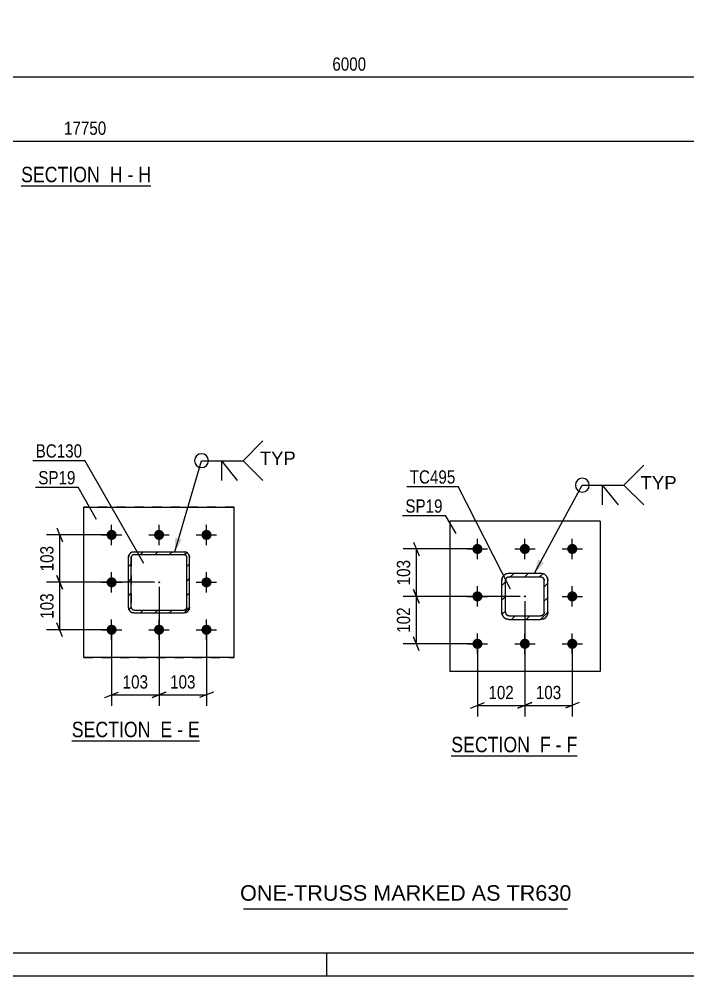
# Model space of a CAD drawing. Header units: millimetres. Extents: x -89 to 752, y -432 to 162.
# Drawn here: x 265 to 409.5, y -432.3 to -225.4 of the extents above; entities that cross this region are included whole.
import ezdxf

# ---------------------------------------------------------------- set-up
doc = ezdxf.new("R2010")
doc.units = ezdxf.units.MM
doc.linetypes.add('DXK_LINE_DOT2', pattern=[3.9198, 1.9599, -1.9599])
doc.linetypes.add('DXK_LINE_DOT3', pattern=[5.9187, 2.979, -0.9799, 0.9799, -0.9799])
doc.styles.add('Arial', font='ARIAL.TTF', dxfattribs={"height": 0.2})
doc.styles.add('Arial Narrow', font='ARIALN.TTF', dxfattribs={"height": 0.2})

# ---------------------------------------------------------------- blocks, each defined once
blk = doc.blocks.new('Unknown-761544115-1163')
at = {"color": 5, "linetype": 'Continuous'}
for p, q in [((-84.49, -427.26), (746.51, -427.26)), ((331.51, -432.26), (331.51, -427.26)), ((-89.49, -432.26), (751.51, -432.26))]:
    blk.add_line(p, q, dxfattribs=at)
blk = doc.blocks.new('Unknown-761544115-12218')
at = {"color": 7, "linetype": 'Continuous'}
blk.add_line((313.51, -417.76), (383.51, -417.76), dxfattribs=at)
at = {"color": 7, "style": 'Arial'}
blk.add_text('ONE-TRUSS MARKED AS TR630', height=3.3428, dxfattribs=at).set_placement((312.75, -416.01))
blk = doc.blocks.new('Unknown-761544115-12 - 1283')
at = {"color": 6, "linetype": 'Continuous'}
blk.add_line((358.41, -384.68), (385.63, -384.68), dxfattribs=at)
at = {"color": 0, "linetype": 'Continuous'}
for points in [[(376.52, -383.93), (376.52, -380.43), (358.41, -380.43), (358.41, -383.93)], [(379.91, -383.93), (379.91, -380.43), (377.57, -380.43), (377.57, -383.93)], [(382.24, -383.93), (382.24, -380.43), (380.96, -380.43), (380.96, -383.93)], [(385.63, -383.93), (385.63, -380.43), (383.29, -380.43), (383.29, -383.93)]]:
    blk.add_wipeout(points, dxfattribs=at)
at = {"color": 7, "linetype": 'Continuous', "style": 'Arial Narrow'}
for s, p in [('SECTION ', (358.41, -383.93)), ('F', (377.57, -383.93)), ('-', (380.96, -383.93)), ('F', (383.29, -383.93))]:
    blk.add_text(s, height=3.34, dxfattribs=at).set_placement(p)
blk = doc.blocks.new('Unknown-761544115-15 - 4217')
at = {"color": 6, "linetype": 'Continuous'}
blk.add_line((276.38, -381.42), (304.02, -381.42), dxfattribs=at)
at = {"color": 0, "linetype": 'Continuous'}
for points in [[(294.48, -380.67), (294.48, -377.17), (276.38, -377.17), (276.38, -380.67)], [(298.09, -380.67), (298.09, -377.17), (295.53, -377.17), (295.53, -380.67)], [(300.42, -380.67), (300.42, -377.17), (299.14, -377.17), (299.14, -380.67)], [(304.02, -380.67), (304.02, -377.17), (301.47, -377.17), (301.47, -380.67)]]:
    blk.add_wipeout(points, dxfattribs=at)
at = {"color": 7, "linetype": 'Continuous', "style": 'Arial Narrow'}
for s, p in [('SECTION ', (276.38, -380.67)), ('E', (295.53, -380.67)), ('E', (301.47, -380.67)), ('-', (299.14, -380.67))]:
    blk.add_text(s, height=3.34, dxfattribs=at).set_placement(p)
blk = doc.blocks.new('Unknown-761544115-20 - 5387')
at = {"color": 6, "linetype": 'Continuous'}
blk.add_line((265.43, -261.45), (293.5, -261.45), dxfattribs=at)
at = {"color": 0, "linetype": 'Continuous'}
for points in [[(283.54, -260.7), (283.54, -257.2), (265.43, -257.2), (265.43, -260.7)], [(287.36, -260.7), (287.36, -257.2), (284.59, -257.2), (284.59, -260.7)], [(289.68, -260.7), (289.68, -257.2), (288.41, -257.2), (288.41, -260.7)], [(293.5, -260.7), (293.5, -257.2), (290.73, -257.2), (290.73, -260.7)]]:
    blk.add_wipeout(points, dxfattribs=at)
at = {"color": 7, "linetype": 'Continuous', "style": 'Arial Narrow'}
for s, p in [('SECTION ', (265.43, -260.7)), ('H', (284.59, -260.7)), ('H', (290.73, -260.7)), ('-', (288.41, -260.7))]:
    blk.add_text(s, height=3.34, dxfattribs=at).set_placement(p)
blk = doc.blocks.new('Part-761544115-1351 - 1283')
at = {"color": 2, "linetype": 'Continuous'}
for p, q in [((390.56, -333.98), (358.06, -333.98)), ((358.06, -333.98), (358.06, -366.48)), ((390.56, -333.98), (390.56, -366.48)), ((390.56, -366.48), (358.06, -366.48))]:
    blk.add_line(p, q, dxfattribs=at)
blk = doc.blocks.new('Part-761544115-1317 - 1283')
at = {"linetype": 'Continuous'}
h = blk.add_hatch(dxfattribs=at)
h.set_pattern_fill('', scale=0.7, style=0, pattern_type=0)
h.set_pattern_definition([(45, (377.7074, -355.2262), (-1.57154, 1.57154), [])])
h.paths.add_polyline_path([(370.91, -355.23), (377.71, -355.23), (378.32, -355.1), (378.84, -354.76), (379.19, -354.24), (379.31, -353.63), (379.31, -346.83), (379.19, -346.21), (378.84, -345.69), (378.32, -345.35), (377.71, -345.23), (370.91, -345.23), (370.3, -345.35), (369.78, -345.69), (369.43, -346.21), (369.31, -346.83), (369.31, -353.63), (369.43, -354.24), (369.78, -354.76), (370.3, -355.1)])
h.paths.add_polyline_path([(370.17, -353.93), (370.11, -353.63), (370.11, -346.83), (370.17, -346.52), (370.34, -346.26), (370.6, -346.09), (370.91, -346.03), (377.71, -346.03), (378.01, -346.09), (378.27, -346.26), (378.45, -346.52), (378.51, -346.83), (378.51, -353.63), (378.45, -353.93), (378.27, -354.19), (378.01, -354.37), (377.71, -354.43), (370.91, -354.43), (370.6, -354.37), (370.34, -354.19)])
blk.add_hatch(color=246, dxfattribs=at).paths.add_polyline_path([(374.31, -350.33, -1), (374.31, -350.13, -1)])
at = {"color": 7, "linetype": 'DXK_LINE_DOT2'}
for p, q in [((370.3, -345.35), (370.91, -345.23)), ((370.91, -345.23), (377.71, -345.23)), ((377.71, -345.23), (378.32, -345.35)), ((369.31, -346.83), (369.43, -346.21)), ((369.31, -353.63), (369.31, -346.83)), ((370.17, -346.52), (370.11, -346.83)), ((370.11, -353.63), (370.11, -346.83)), ((370.91, -346.03), (370.6, -346.09)), ((370.91, -346.03), (377.71, -346.03)), ((378.01, -346.09), (377.71, -346.03)), ((378.51, -346.83), (378.45, -346.52)), ((378.51, -353.63), (378.51, -346.83)), ((379.19, -346.21), (379.31, -346.83)), ((379.31, -353.63), (379.31, -346.83)), ((369.43, -354.24), (369.31, -353.63)), ((370.11, -353.63), (370.17, -353.93)), ((378.45, -353.93), (378.51, -353.63)), ((379.31, -353.63), (379.19, -354.24)), ((370.91, -355.23), (370.3, -355.1)), ((370.6, -354.37), (370.91, -354.43)), ((370.91, -354.43), (377.71, -354.43)), ((370.91, -355.23), (377.71, -355.23)), ((377.71, -354.43), (378.01, -354.37)), ((378.32, -355.1), (377.71, -355.23))]:
    blk.add_line(p, q, dxfattribs=at)
at = {"color": 2, "linetype": 'Continuous'}
for p, q in [((370.91, -345.23), (370.3, -345.35)), ((370.91, -345.23), (377.71, -345.23)), ((378.32, -345.35), (377.71, -345.23)), ((369.43, -346.21), (369.31, -346.83)), ((369.31, -353.63), (369.31, -346.83)), ((370.11, -346.83), (370.17, -346.52)), ((370.11, -353.63), (370.11, -346.83)), ((370.6, -346.09), (370.91, -346.03)), ((370.91, -346.03), (377.71, -346.03)), ((377.71, -346.03), (378.01, -346.09)), ((378.45, -346.52), (378.51, -346.83)), ((378.51, -353.63), (378.51, -346.83)), ((379.31, -346.83), (379.19, -346.21)), ((379.31, -353.63), (379.31, -346.83)), ((369.31, -353.63), (369.43, -354.24)), ((370.17, -353.93), (370.11, -353.63)), ((378.51, -353.63), (378.45, -353.93)), ((379.19, -354.24), (379.31, -353.63)), ((370.3, -355.1), (370.91, -355.23)), ((370.91, -354.43), (370.6, -354.37)), ((370.91, -354.43), (377.71, -354.43)), ((370.91, -355.23), (377.71, -355.23)), ((378.01, -354.37), (377.71, -354.43)), ((377.71, -355.23), (378.32, -355.1))]:
    blk.add_line(p, q, dxfattribs=at)
at = {"color": 7, "linetype": 'DXK_LINE_DOT3'}
blk.add_line((374.31, -350.23), (374.31, -350.23), dxfattribs=at)
at = {"color": 246, "linetype": 'DXK_LINE_DOT2'}
blk.add_line((374.31, -350.23), (374.31, -350.23), dxfattribs=at)
at = {"color": 246, "linetype": 'Continuous'}
blk.add_circle((374.31, -350.23), 0.1, dxfattribs=at)
at = {"color": 7, "linetype": 'DXK_LINE_DOT2'}
for centre, radius, start, end in [((370.91, -346.83), 1.6, 112.5, 157.5), ((377.71, -346.83), 1.6, 22.5, 67.5), ((370.91, -346.83), 0.8, 112.5, 157.5), ((377.71, -346.83), 0.8, 22.5, 67.5), ((370.91, -353.63), 1.6, 202.5, 247.5), ((370.91, -353.63), 0.8, 202.5, 247.5), ((377.71, -353.63), 0.8, 292.5, 337.5), ((377.71, -353.63), 1.6, 292.5, 337.5)]:
    blk.add_arc(centre, radius, start, end, dxfattribs=at)
at = {"color": 2, "linetype": 'Continuous'}
for centre, radius, start, end in [((370.91, -346.83), 1.6, 112.5, 157.5), ((377.71, -346.83), 1.6, 22.5, 67.5), ((370.91, -346.83), 0.8, 112.5, 157.5), ((377.71, -346.83), 0.8, 22.5, 67.5), ((370.91, -353.63), 1.6, 202.5, 247.5), ((370.91, -353.63), 0.8, 202.5, 247.5), ((377.71, -353.63), 0.8, 292.5, 337.5), ((377.71, -353.63), 1.6, 292.5, 337.5)]:
    blk.add_arc(centre, radius, start, end, dxfattribs=at)
blk = doc.blocks.new('Bolt-761544115-1402 - 1283')
at = {"linetype": 'Continuous'}
for points in [[(364.06, -338.88, -1), (364.06, -341.08, -1)], [(374.31, -338.88, -1), (374.31, -341.08, -1)], [(384.56, -338.88, -1), (384.56, -341.08, -1)], [(364.06, -349.13, -1), (364.06, -351.33, -1)], [(384.56, -349.13, -1), (384.56, -351.33, -1)], [(364.06, -359.38, -1), (364.06, -361.58, -1)], [(374.31, -359.38, -1), (374.31, -361.58, -1)], [(384.56, -359.38, -1), (384.56, -361.58, -1)]]:
    blk.add_hatch(color=1, dxfattribs=at).paths.add_polyline_path(points)
at = {"color": 1, "linetype": 'Continuous'}
for p, q in [((364.06, -342.18), (364.06, -337.78)), ((374.31, -342.18), (374.31, -337.78)), ((384.56, -342.18), (384.56, -337.78)), ((361.86, -339.98), (366.26, -339.98)), ((372.11, -339.98), (376.51, -339.98)), ((382.36, -339.98), (386.76, -339.98)), ((364.06, -352.43), (364.06, -348.03)), ((384.56, -352.43), (384.56, -348.03)), ((361.86, -350.23), (366.26, -350.23)), ((382.36, -350.23), (386.76, -350.23)), ((364.06, -362.68), (364.06, -358.28)), ((374.31, -362.68), (374.31, -358.28)), ((384.56, -362.68), (384.56, -358.28)), ((361.86, -360.48), (366.26, -360.48)), ((372.11, -360.48), (376.51, -360.48)), ((382.36, -360.48), (386.76, -360.48))]:
    blk.add_line(p, q, dxfattribs=at)
blk = doc.blocks.new('Part-761544115-4260 - 4217')
at = {"color": 2, "linetype": 'Continuous'}
for p, q in [((278.99, -363.44), (278.99, -330.94)), ((278.99, -330.94), (311.49, -330.94)), ((311.49, -363.44), (311.49, -330.94)), ((311.49, -363.44), (278.99, -363.44))]:
    blk.add_line(p, q, dxfattribs=at)
at = {"color": 7, "linetype": 'DXK_LINE_DOT2'}
for p, q in [((311.49, -330.94), (278.99, -330.94)), ((278.99, -363.44), (311.49, -363.44))]:
    blk.add_line(p, q, dxfattribs=at)
blk = doc.blocks.new('Bolt-761544115-4307 - 4217')
at = {"linetype": 'Continuous'}
for points in [[(284.99, -335.84, -1), (284.99, -338.04, -1)], [(295.24, -335.84, -1), (295.24, -338.04, -1)], [(305.49, -335.84, -1), (305.49, -338.04, -1)], [(284.99, -346.09, -1), (284.99, -348.29, -1)], [(305.49, -346.09, -1), (305.49, -348.29, -1)], [(284.99, -356.34, -1), (284.99, -358.54, -1)], [(295.24, -356.34, -1), (295.24, -358.54, -1)], [(305.49, -356.34, -1), (305.49, -358.54, -1)]]:
    blk.add_hatch(color=1, dxfattribs=at).paths.add_polyline_path(points)
at = {"color": 1, "linetype": 'Continuous'}
for p, q in [((284.99, -339.14), (284.99, -334.74)), ((295.24, -339.14), (295.24, -334.74)), ((305.49, -339.14), (305.49, -334.74)), ((282.79, -336.94), (287.19, -336.94)), ((293.04, -336.94), (297.44, -336.94)), ((303.29, -336.94), (307.69, -336.94)), ((284.99, -349.39), (284.99, -344.99)), ((305.49, -349.39), (305.49, -344.99)), ((282.79, -347.19), (287.19, -347.19)), ((303.29, -347.19), (307.69, -347.19)), ((284.99, -359.64), (284.99, -355.24)), ((295.24, -359.64), (295.24, -355.24)), ((305.49, -359.64), (305.49, -355.24)), ((282.79, -357.44), (287.19, -357.44)), ((293.04, -357.44), (297.44, -357.44)), ((303.29, -357.44), (307.69, -357.44))]:
    blk.add_line(p, q, dxfattribs=at)
blk = doc.blocks.new('Part-761544115-4291 - 4217')
at = {"linetype": 'Continuous'}
h = blk.add_hatch(dxfattribs=at)
h.set_pattern_fill('', scale=0.7, style=0, pattern_type=0)
h.set_pattern_definition([(45, (300.644, -353.7887), (-1.57154, 1.57154), [])])
h.paths.add_polyline_path([(289.84, -353.79), (300.64, -353.79), (301.1, -353.7), (301.49, -353.44), (301.75, -353.05), (301.84, -352.59), (301.84, -341.79), (301.75, -341.33), (301.49, -340.94), (301.1, -340.68), (300.64, -340.59), (289.84, -340.59), (289.38, -340.68), (289, -340.94), (288.74, -341.33), (288.64, -341.79), (288.64, -352.59), (288.74, -353.05), (289, -353.44), (289.38, -353.7)])
h.paths.add_polyline_path([(289.29, -352.82), (289.24, -352.59), (289.24, -341.79), (289.29, -341.56), (289.42, -341.36), (289.61, -341.23), (289.84, -341.19), (300.64, -341.19), (300.87, -341.23), (301.07, -341.36), (301.2, -341.56), (301.24, -341.79), (301.24, -352.59), (301.2, -352.82), (301.07, -353.01), (300.87, -353.14), (300.64, -353.19), (289.84, -353.19), (289.61, -353.14), (289.42, -353.01)])
blk.add_hatch(color=30, dxfattribs=at).paths.add_polyline_path([(295.24, -347.29, -1), (295.24, -347.09, -1)])
at = {"color": 7, "linetype": 'DXK_LINE_DOT2'}
for p, q in [((289.38, -340.68), (289.84, -340.59)), ((289.61, -341.23), (289.42, -341.36)), ((289.84, -341.19), (289.61, -341.23)), ((289.84, -340.59), (300.64, -340.59)), ((289.84, -341.19), (300.64, -341.19)), ((300.64, -340.59), (301.1, -340.68)), ((300.87, -341.23), (300.64, -341.19)), ((301.07, -341.36), (300.87, -341.23)), ((288.64, -341.79), (288.74, -341.33)), ((288.64, -352.59), (288.64, -341.79)), ((289.29, -341.56), (289.24, -341.79)), ((289.24, -341.79), (289.24, -352.59)), ((289.42, -341.36), (289.29, -341.56)), ((301.2, -341.56), (301.07, -341.36)), ((301.24, -341.79), (301.2, -341.56)), ((301.24, -352.59), (301.24, -341.79)), ((301.75, -341.33), (301.84, -341.79)), ((301.84, -352.59), (301.84, -341.79)), ((288.74, -353.05), (288.64, -352.59)), ((289.24, -352.59), (289.29, -352.82)), ((289.29, -352.82), (289.42, -353.01)), ((289.42, -353.01), (289.61, -353.14)), ((289.61, -353.14), (289.84, -353.19)), ((289.84, -353.19), (300.64, -353.19)), ((300.64, -353.19), (300.87, -353.14)), ((300.87, -353.14), (301.07, -353.01)), ((301.07, -353.01), (301.2, -352.82)), ((301.2, -352.82), (301.24, -352.59)), ((301.84, -352.59), (301.75, -353.05)), ((289.84, -353.79), (289.38, -353.7)), ((289.84, -353.79), (300.64, -353.79)), ((301.1, -353.7), (300.64, -353.79))]:
    blk.add_line(p, q, dxfattribs=at)
at = {"color": 2, "linetype": 'Continuous'}
for p, q in [((289.84, -340.59), (289.38, -340.68)), ((289.42, -341.36), (289.61, -341.23)), ((289.61, -341.23), (289.84, -341.19)), ((289.84, -340.59), (300.64, -340.59)), ((289.84, -341.19), (300.64, -341.19)), ((301.1, -340.68), (300.64, -340.59)), ((300.64, -341.19), (300.87, -341.23)), ((300.87, -341.23), (301.07, -341.36)), ((288.74, -341.33), (288.64, -341.79)), ((288.64, -352.59), (288.64, -341.79)), ((289.24, -341.79), (289.29, -341.56)), ((289.24, -352.59), (289.24, -341.79)), ((289.29, -341.56), (289.42, -341.36)), ((301.07, -341.36), (301.2, -341.56)), ((301.2, -341.56), (301.24, -341.79)), ((301.24, -352.59), (301.24, -341.79)), ((301.84, -341.79), (301.75, -341.33)), ((301.84, -352.59), (301.84, -341.79)), ((288.64, -352.59), (288.74, -353.05)), ((289.29, -352.82), (289.24, -352.59)), ((289.42, -353.01), (289.29, -352.82)), ((289.61, -353.14), (289.42, -353.01)), ((289.84, -353.19), (289.61, -353.14)), ((289.84, -353.19), (300.64, -353.19)), ((300.87, -353.14), (300.64, -353.19)), ((301.07, -353.01), (300.87, -353.14)), ((301.2, -352.82), (301.07, -353.01)), ((301.24, -352.59), (301.2, -352.82)), ((301.75, -353.05), (301.84, -352.59)), ((289.38, -353.7), (289.84, -353.79)), ((289.84, -353.79), (300.64, -353.79)), ((300.64, -353.79), (301.1, -353.7))]:
    blk.add_line(p, q, dxfattribs=at)
at = {"color": 7, "linetype": 'DXK_LINE_DOT3'}
blk.add_line((295.24, -347.19), (295.24, -347.19), dxfattribs=at)
at = {"color": 30, "linetype": 'DXK_LINE_DOT3'}
blk.add_line((295.24, -347.19), (295.24, -347.19), dxfattribs=at)
at = {"color": 30, "linetype": 'Continuous'}
blk.add_circle((295.24, -347.19), 0.1, dxfattribs=at)
at = {"color": 7, "linetype": 'DXK_LINE_DOT2'}
for centre, start, end in [((289.84, -341.79), 112.5, 157.5), ((300.64, -341.79), 22.5, 67.5), ((289.84, -352.59), 202.5, 247.5), ((300.64, -352.59), 292.5, 337.5)]:
    blk.add_arc(centre, 1.2, start, end, dxfattribs=at)
at = {"color": 2, "linetype": 'Continuous'}
for centre, start, end in [((289.84, -341.79), 112.5, 157.5), ((300.64, -341.79), 22.5, 67.5), ((289.84, -352.59), 202.5, 247.5), ((300.64, -352.59), 292.5, 337.5)]:
    blk.add_arc(centre, 1.2, start, end, dxfattribs=at)
blk = doc.blocks.new('StraightDimension-761544115-11803 - 1283')
at = {"color": 7, "linetype": 'Continuous'}
for p, q in [((374.31, -351.23), (374.31, -376.19)), ((384.56, -361.48), (384.56, -376.19)), ((372.81, -374.39), (375.81, -373.19)), ((374.31, -373.79), (384.56, -373.79)), ((386.06, -373.19), (383.06, -374.39))]:
    blk.add_line(p, q, dxfattribs=at)
at = {"color": 0}
blk.add_wipeout([(382.77, -373.04), (382.77, -368.84), (376.09, -368.84), (376.09, -373.04)], dxfattribs=at)
at = {"color": 3, "style": 'Arial Narrow'}
blk.add_text('103', height=2.863, dxfattribs=at).set_placement((376.69, -372.44))
blk = doc.blocks.new('StraightDimension-761544115-11804 - 1283')
at = {"color": 7, "linetype": 'Continuous'}
for p, q in [((374.31, -351.23), (374.31, -376.19)), ((364.06, -361.48), (364.06, -376.19)), ((362.56, -374.39), (365.56, -373.19)), ((364.06, -373.79), (374.31, -373.79)), ((375.81, -373.19), (372.81, -374.39))]:
    blk.add_line(p, q, dxfattribs=at)
at = {"color": 0}
blk.add_wipeout([(372.52, -373.04), (372.52, -368.84), (365.84, -368.84), (365.84, -373.04)], dxfattribs=at)
at = {"color": 3, "style": 'Arial Narrow'}
blk.add_text('102', height=2.863, dxfattribs=at).set_placement((366.44, -372.44))
blk = doc.blocks.new('StraightDimension-761544115-11824 - 1283')
at = {"color": 7, "linetype": 'Continuous'}
for p, q in [((350.26, -338.48), (351.46, -341.48)), ((363.06, -339.98), (348.01, -339.98)), ((350.86, -350.23), (350.86, -339.98)), ((351.46, -351.73), (350.26, -348.73)), ((373.31, -350.23), (348.01, -350.23))]:
    blk.add_line(p, q, dxfattribs=at)
at = {"color": 0}
blk.add_wipeout([(350.11, -341.76), (345.91, -341.76), (345.91, -348.44), (350.11, -348.44)], dxfattribs=at)
at = {"color": 3, "style": 'Arial Narrow'}
blk.add_text('103', height=2.863, rotation=90.0002, dxfattribs=at).set_placement((349.51, -347.84))
blk = doc.blocks.new('StraightDimension-761544115-11825 - 1283')
at = {"color": 7, "linetype": 'Continuous'}
for p, q in [((350.26, -348.73), (351.46, -351.73)), ((373.31, -350.23), (348.01, -350.23)), ((350.86, -360.48), (350.86, -350.23)), ((351.46, -361.98), (350.26, -358.98)), ((363.06, -360.48), (348.01, -360.48))]:
    blk.add_line(p, q, dxfattribs=at)
at = {"color": 0}
blk.add_wipeout([(350.11, -352.01), (345.91, -352.01), (345.91, -358.69), (350.11, -358.69)], dxfattribs=at)
at = {"color": 3, "style": 'Arial Narrow'}
blk.add_text('102', height=2.863, rotation=90.0002, dxfattribs=at).set_placement((349.51, -358.09))
blk = doc.blocks.new('StraightDimension-761544115-4330 - 4217')
at = {"color": 7, "linetype": 'Continuous'}
for p, q in [((295.24, -348.19), (295.24, -373.9)), ((305.49, -358.44), (305.49, -373.9)), ((293.74, -372.1), (296.74, -370.9)), ((295.24, -371.5), (305.49, -371.5)), ((306.99, -370.9), (303.99, -372.1))]:
    blk.add_line(p, q, dxfattribs=at)
at = {"color": 0}
blk.add_wipeout([(303.71, -370.75), (303.71, -366.55), (297.03, -366.55), (297.03, -370.75)], dxfattribs=at)
at = {"color": 3, "style": 'Arial Narrow'}
blk.add_text('103', height=2.863, dxfattribs=at).set_placement((297.63, -370.15))
blk = doc.blocks.new('StraightDimension-761544115-4331 - 4217')
at = {"color": 7, "linetype": 'Continuous'}
for p, q in [((295.24, -348.19), (295.24, -373.9)), ((284.99, -358.44), (284.99, -373.9)), ((283.49, -372.1), (286.49, -370.9)), ((284.99, -371.5), (295.24, -371.5)), ((296.74, -370.9), (293.74, -372.1))]:
    blk.add_line(p, q, dxfattribs=at)
at = {"color": 0}
blk.add_wipeout([(293.46, -370.75), (293.46, -366.55), (286.78, -366.55), (286.78, -370.75)], dxfattribs=at)
at = {"color": 3, "style": 'Arial Narrow'}
blk.add_text('103', height=2.863, dxfattribs=at).set_placement((287.38, -370.15))
blk = doc.blocks.new('StraightDimension-761544115-4369 - 4217')
at = {"color": 7, "linetype": 'Continuous'}
for p, q in [((283.99, -336.94), (270.93, -336.94)), ((273.18, -335.44), (274.38, -338.44)), ((273.78, -347.19), (273.78, -336.94)), ((294.24, -347.19), (270.93, -347.19)), ((274.38, -348.69), (273.18, -345.69))]:
    blk.add_line(p, q, dxfattribs=at)
at = {"color": 0}
blk.add_wipeout([(273.03, -338.72), (268.83, -338.72), (268.83, -345.41), (273.03, -345.41)], dxfattribs=at)
at = {"color": 3, "style": 'Arial Narrow'}
blk.add_text('103', height=2.863, rotation=90.0002, dxfattribs=at).set_placement((272.43, -344.81))
blk = doc.blocks.new('StraightDimension-761544115-4370 - 4217')
at = {"color": 7, "linetype": 'Continuous'}
for p, q in [((294.24, -347.19), (270.93, -347.19)), ((273.18, -345.69), (274.38, -348.69)), ((273.78, -357.44), (273.78, -347.19)), ((283.99, -357.44), (270.93, -357.44)), ((274.38, -358.94), (273.18, -355.94))]:
    blk.add_line(p, q, dxfattribs=at)
at = {"color": 0}
blk.add_wipeout([(273.03, -348.97), (268.83, -348.97), (268.83, -355.66), (273.03, -355.66)], dxfattribs=at)
at = {"color": 3, "style": 'Arial Narrow'}
blk.add_text('103', height=2.863, rotation=90.0002, dxfattribs=at).set_placement((272.43, -355.06))
blk = doc.blocks.new('StraightDimension-761544115-10583 - 5387')
at = {"color": 7, "linetype": 'Continuous'}
for p, q in [((216.36, -225.44), (216.36, -246.54)), ((456.36, -225.44), (456.36, -248.37)), ((217.86, -237.33), (214.86, -238.53)), ((454.86, -238.53), (457.86, -237.33)), ((216.36, -237.93), (456.36, -237.93))]:
    blk.add_line(p, q, dxfattribs=at)
at = {"color": 0}
blk.add_wipeout([(340.62, -237.18), (340.62, -232.98), (332.1, -232.98), (332.1, -237.18)], dxfattribs=at)
at = {"color": 0, "linetype": 'Continuous'}
blk.add_wipeout([(455.76, -238.63), (451.56, -238.63), (451.56, -248.97), (455.76, -248.97)], dxfattribs=at)
at = {"color": 3, "style": 'Arial Narrow'}
blk.add_text('6000', height=2.863, dxfattribs=at).set_placement((332.7, -236.58))
at = {"color": 3, "linetype": 'Continuous', "style": 'Arial Narrow'}
blk.add_text('12409', height=2.863, rotation=90.0002, dxfattribs=at).set_placement((455.16, -248.37))
blk = doc.blocks.new('StraightDimension-761544115-10831 - 5387')
at = {"color": 7, "linetype": 'Continuous'}
blk.add_line((-41, -251.8), (599.54, -251.8), dxfattribs=at)
at = {"color": 0}
blk.add_wipeout([(284.44, -251.05), (284.44, -246.85), (274.1, -246.85), (274.1, -251.05)], dxfattribs=at)
at = {"color": 3, "style": 'Arial Narrow'}
blk.add_text('17750', height=2.863, dxfattribs=at).set_placement((274.7, -250.45))
blk = doc.blocks.new('Mark-761544115-1312 - 1283')
at = {"color": 0}
blk.add_wipeout([(359.29, -325.84), (359.29, -322.84), (349.43, -322.84), (349.43, -325.84)], dxfattribs=at)
blk.add_wipeout([(359.29, -325.84), (359.29, -322.84), (349.43, -322.84), (349.43, -325.84)], dxfattribs=at)
at = {"color": 30, "linetype": 'Continuous'}
for p in [(348.83, -326.44), (371.21, -348.66)]:
    blk.add_line(p, (359.89, -326.44), dxfattribs=at)
at = {"color": 3, "style": 'Arial Narrow'}
blk.add_text('TC495', height=2.863, dxfattribs=at).set_placement((349.43, -325.84))
blk = doc.blocks.new('Mark-761544115-1347 - 1283')
at = {"color": 0}
blk.add_wipeout([(356.53, -332.13), (356.53, -329.13), (348.49, -329.13), (348.49, -332.13)], dxfattribs=at)
blk.add_wipeout([(356.53, -332.13), (356.53, -329.13), (348.49, -329.13), (348.49, -332.13)], dxfattribs=at)
at = {"color": 30, "linetype": 'Continuous'}
for p in [(347.89, -332.73), (359.47, -336.6)]:
    blk.add_line(p, (357.13, -332.73), dxfattribs=at)
at = {"color": 3, "style": 'Arial Narrow'}
blk.add_text('SP19', height=2.863, dxfattribs=at).set_placement((348.49, -332.13))
blk = doc.blocks.new('WeldMark-761544115-1426 - 1283')
at = {"linetype": 'Continuous'}
blk.add_hatch(color=30, dxfattribs=at).paths.add_polyline_path([(378.46, -342.95), (376.37, -345.23), (377.14, -342.23)])
at = {"color": 30, "linetype": 'Continuous'}
for p, q in [((376.37, -345.23), (386.73, -326.18)), ((386.73, -326.18), (395.73, -326.18))]:
    blk.add_line(p, q, dxfattribs=at)
at = {"color": 3, "linetype": 'Continuous'}
for q in [(394.45, -330.46), (391.02, -330.46)]:
    blk.add_line((391.02, -326.18), q, dxfattribs=at)
for start, end in [(90, 270), (270, 90)]:
    blk.add_arc((386.73, -326.18), 1.5, start, end, dxfattribs=at)
at = {"color": 0, "linetype": 'Continuous'}
blk.add_wipeout([(407.11, -327.08), (407.11, -324.08), (399.33, -324.08), (399.33, -327.08)], dxfattribs=at)
blk.add_wipeout([(407.11, -327.08), (407.11, -324.08), (399.33, -324.08), (399.33, -327.08)], dxfattribs=at)
at = {"color": 3, "linetype": 'Continuous'}
for q in [(400.02, -321.89), (400.02, -330.46)]:
    blk.add_line((395.73, -326.18), q, dxfattribs=at)
at = {"color": 3, "linetype": 'Continuous', "style": 'Arial'}
blk.add_text('TYP', height=2.865, dxfattribs=at).set_placement((399.33, -327.08))
blk = doc.blocks.new('Mark-761544115-4287 - 4217')
at = {"color": 0}
blk.add_wipeout([(278.62, -320.22), (278.62, -317.22), (268.57, -317.22), (268.57, -320.22)], dxfattribs=at)
blk.add_wipeout([(278.62, -320.22), (278.62, -317.22), (268.57, -317.22), (268.57, -320.22)], dxfattribs=at)
at = {"color": 30, "linetype": 'Continuous'}
for p in [(267.97, -320.82), (291.94, -343.14)]:
    blk.add_line(p, (279.22, -320.82), dxfattribs=at)
at = {"color": 3, "style": 'Arial Narrow'}
blk.add_text('BC130', height=2.863, dxfattribs=at).set_placement((268.57, -320.22))
blk = doc.blocks.new('WeldMark-761544115-4407 - 4217')
at = {"linetype": 'Continuous'}
blk.add_hatch(color=30, dxfattribs=at).paths.add_polyline_path([(300.19, -337.92), (298.62, -340.59), (298.75, -337.5)])
at = {"color": 30, "linetype": 'Continuous'}
for p, q in [((298.62, -340.59), (304.42, -320.89)), ((304.42, -320.89), (313.42, -320.89))]:
    blk.add_line(p, q, dxfattribs=at)
at = {"color": 3, "linetype": 'Continuous'}
for q in [(312.14, -325.17), (308.71, -325.17)]:
    blk.add_line((308.71, -320.89), q, dxfattribs=at)
for start, end in [(90, 270), (270, 90)]:
    blk.add_arc((304.42, -320.89), 1.5, start, end, dxfattribs=at)
at = {"color": 0, "linetype": 'Continuous'}
blk.add_wipeout([(324.8, -321.79), (324.8, -318.79), (317.02, -318.79), (317.02, -321.79)], dxfattribs=at)
blk.add_wipeout([(324.8, -321.79), (324.8, -318.79), (317.02, -318.79), (317.02, -321.79)], dxfattribs=at)
at = {"color": 3, "linetype": 'Continuous'}
for q in [(317.71, -316.6), (317.71, -325.17)]:
    blk.add_line((313.42, -320.89), q, dxfattribs=at)
at = {"color": 3, "linetype": 'Continuous', "style": 'Arial'}
blk.add_text('TYP', height=2.865, dxfattribs=at).set_placement((317.02, -321.79))
blk = doc.blocks.new('Mark-761544115-4256 - 4217')
at = {"color": 0}
blk.add_wipeout([(277.18, -326), (277.18, -323), (269.14, -323), (269.14, -326)], dxfattribs=at)
blk.add_wipeout([(277.18, -326), (277.18, -323), (269.14, -323), (269.14, -326)], dxfattribs=at)
at = {"color": 30, "linetype": 'Continuous'}
for p in [(268.54, -326.6), (281.74, -333.64)]:
    blk.add_line(p, (277.78, -326.6), dxfattribs=at)
at = {"color": 3, "style": 'Arial Narrow'}
blk.add_text('SP19', height=2.863, dxfattribs=at).set_placement((269.14, -326))

msp = doc.modelspace()

# ---------------------------------------------------------------- block references
for name in ['Unknown-761544115-1163', 'Part-761544115-4260 - 4217', 'Bolt-761544115-4307 - 4217', 'Part-761544115-1351 - 1283', 'Bolt-761544115-1402 - 1283', 'Part-761544115-4291 - 4217', 'Part-761544115-1317 - 1283', 'Unknown-761544115-12218']:
    msp.add_blockref(name, (0, 0))

# ---------------------------------------------------------------- next in the draw order: block references
for name in ['StraightDimension-761544115-10583 - 5387', 'Unknown-761544115-20 - 5387', 'WeldMark-761544115-4407 - 4217', 'WeldMark-761544115-1426 - 1283', 'StraightDimension-761544115-4330 - 4217', 'StraightDimension-761544115-11803 - 1283', 'Unknown-761544115-15 - 4217', 'Unknown-761544115-12 - 1283']:
    msp.add_blockref(name, (0, 0))

# ---------------------------------------------------------------- next in the draw order: block references
for name in ['StraightDimension-761544115-10831 - 5387', 'StraightDimension-761544115-4331 - 4217', 'StraightDimension-761544115-11804 - 1283']:
    msp.add_blockref(name, (0, 0))

# ---------------------------------------------------------------- next in the draw order: block references
for name in ['StraightDimension-761544115-4369 - 4217', 'StraightDimension-761544115-11824 - 1283']:
    msp.add_blockref(name, (0, 0))

# ---------------------------------------------------------------- next in the draw order: block references
for name in ['Mark-761544115-4287 - 4217', 'StraightDimension-761544115-4370 - 4217', 'StraightDimension-761544115-11825 - 1283']:
    msp.add_blockref(name, (0, 0))

# ---------------------------------------------------------------- next in the draw order: block references
for name in ['Mark-761544115-4256 - 4217', 'Mark-761544115-1312 - 1283']:
    msp.add_blockref(name, (0, 0))

# ---------------------------------------------------------------- next in the draw order: block references
msp.add_blockref('Mark-761544115-1347 - 1283', (0, 0))

doc.saveas('drawing.dxf')
